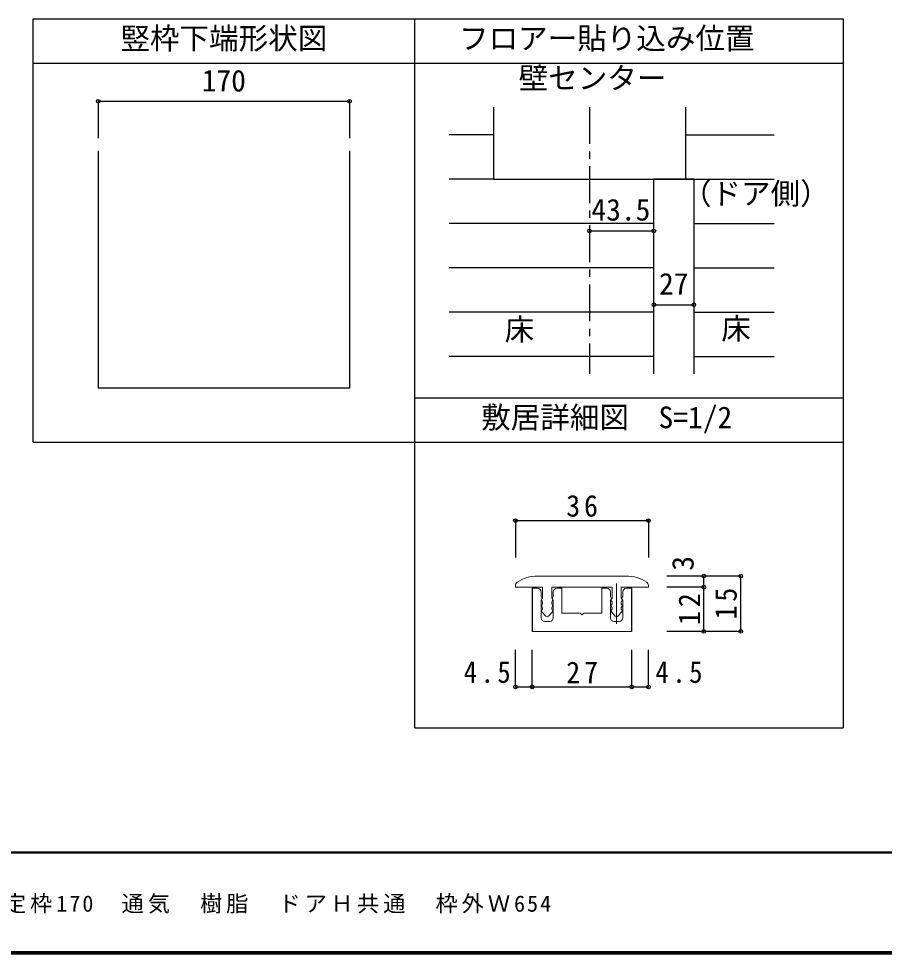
# Model space of a CAD drawing. Units: millimetres at full size, sheet at 1:5, with parts at other scales. Extents: x -973 to 977, y -718 to 696.
# Drawn here: x -589 to -3, y -701 to -68 of the extents above; entities that cross this region are included whole.
import ezdxf
from ezdxf.enums import TextEntityAlignment as Align

# ---------------------------------------------------------------- set-up
doc = ezdxf.new("R2010")
doc.units = ezdxf.units.MM
doc.header["$LTSCALE"] = 5
doc.header["$PDMODE"] = 32
doc.header["$PDSIZE"] = 2.5
doc.linetypes.add('CHAIN1', pattern=[8, 5, -1, 1, -1])
for name, color, linetype in [('0-1_通り芯', 4, 'CHAIN1'), ('0-3_仕上', 7, 'Continuous'), ('0-4_枠', 3, 'Continuous'), ('0-A_文字', 3, 'Continuous'), ('0-B_寸法', 7, 'Continuous'), ('0-D', 4, 'Continuous'), ('1-B_寸法', 7, 'Continuous'), ('F-1_通り芯', 6, 'Continuous'), ('F-A_文字', 7, 'Continuous')]:
    doc.layers.add(name, color=color, linetype=linetype)
doc.layers.add('1-7_金物', color=7, linetype='Continuous', lineweight=18)
doc.styles.add('ＭＳ ゴシック', font='')
doc.styles.get('ＭＳ ゴシック').set_extended_font_data('MS Gothic')

msp = doc.modelspace()

# ---------------------------------------------------------------- linework, layer by layer
at = {"layer": '0-1_通り芯'}
msp.add_line((-202.509, -127.444), (-202.509, -308.089), dxfattribs=at)
at = {"layer": '0-3_仕上'}
for p, q in [((-267.509, -127.444), (-267.509, -176.28)), ((-137.509, -127.444), (-137.509, -176.28)), ((-267.509, -176.28), (-132.009, -176.28))]:
    msp.add_line(p, q, dxfattribs=at)
at = {"layer": '0-4_枠'}
for p, q in [((-534.974, -157.189), (-534.974, -317.723)), ((-364.974, -157.189), (-364.974, -317.723)), ((-159.009, -308.089), (-159.009, -176.28)), ((-132.009, -176.28), (-159.009, -176.28)), ((-132.009, -176.28), (-132.009, -308.089))]:
    msp.add_line(p, q, dxfattribs=at)
at = {"layer": '0-A_文字'}
for p, q in [((-579.102, -354.192), (-579.102, -67.667)), ((-30.847, -67.667), (-30.847, -547.667)), ((-579.102, -97.667), (-320.847, -97.667)), ((-320.847, -97.667), (-30.847, -97.667)), ((-320.847, -324.192), (-30.847, -324.192)), ((-579.102, -354.192), (-320.847, -354.192)), ((-320.847, -354.192), (-30.847, -354.192)), ((-320.847, -547.667), (-30.847, -547.667))]:
    msp.add_line(p, q, dxfattribs=at)
for points in [[(-579.102, -67.667), (-320.847, -67.667), (-30.847, -67.667)], [(-320.847, -547.667), (-320.847, -354.192), (-320.847, -67.667)]]:
    msp.add_lwpolyline(points, dxfattribs=at)
at = {"layer": '0-B_寸法', "color": 4}
for p, q in [((-534.974, -123.517), (-534.974, -148.517)), ((-534.974, -123.517), (-364.974, -123.517)), ((-364.974, -123.517), (-364.974, -148.517)), ((-202.509, -211.28), (-159.009, -211.28)), ((-159.009, -261.28), (-132.009, -261.28))]:
    msp.add_line(p, q, dxfattribs=at)
at = {"layer": '0-B_寸法', "color": 3}
msp.add_line((-364.974, -317.723), (-534.974, -317.723), dxfattribs=at)
at = {"layer": '0-B_寸法'}
for p in [(-534.974, -123.517), (-364.974, -123.517), (-202.509, -211.28), (-159.009, -211.28), (-159.009, -261.28), (-132.009, -261.28)]:
    msp.add_point(p, dxfattribs=at)
at = {"layer": '0-D'}
for p, q in [((-267.509, -146.28), (-297.509, -146.28)), ((-137.509, -146.28), (-77.509, -146.28)), ((-267.509, -176.28), (-297.509, -176.28)), ((-132.009, -176.28), (-77.509, -176.28)), ((-159.009, -206.28), (-297.509, -206.28)), ((-132.009, -206.28), (-77.509, -206.28)), ((-159.009, -236.28), (-297.509, -236.28)), ((-132.009, -236.28), (-77.509, -236.28)), ((-159.009, -266.28), (-297.509, -266.28)), ((-132.009, -266.28), (-77.509, -266.28)), ((-159.009, -296.28), (-297.509, -296.28)), ((-132.009, -296.28), (-77.509, -296.28))]:
    msp.add_line(p, q, dxfattribs=at)
at = {"layer": '1-7_金物'}
for p, q in [((-237.706, -444.869), (-177.706, -444.869)), ((-252.706, -452.369), (-252.706, -451.161)), ((-252.706, -452.369), (-234.331, -452.369)), ((-241.456, -453.119), (-241.456, -482.369)), ((-237.831, -453.119), (-241.456, -453.119)), ((-241.206, -453.119), (-241.206, -482.369)), ((-235.331, -458.744), (-235.331, -455.619)), ((-234.331, -459.869), (-234.331, -452.369)), ((-228.081, -452.369), (-187.331, -452.369)), ((-228.081, -459.869), (-228.081, -452.369)), ((-227.081, -458.744), (-227.081, -455.619)), ((-224.581, -453.119), (-221.206, -453.119)), ((-221.206, -453.119), (-221.206, -469.869)), ((-194.206, -453.119), (-194.206, -469.869)), ((-190.831, -453.119), (-194.206, -453.119)), ((-188.331, -458.744), (-188.331, -455.619)), ((-187.331, -459.869), (-187.331, -452.369)), ((-181.081, -452.369), (-162.706, -452.369)), ((-181.081, -459.869), (-181.081, -452.369)), ((-180.081, -458.744), (-180.081, -455.619)), ((-174.206, -453.119), (-174.206, -482.369)), ((-162.706, -452.369), (-162.706, -451.161)), ((-235.331, -458.744), (-234.813, -459.609)), ((-235.331, -461.244), (-234.813, -460.38)), ((-235.331, -473.119), (-235.331, -461.244)), ((-234.331, -459.869), (-234.85, -460.734)), ((-234.331, -462.369), (-234.85, -461.505)), ((-228.081, -459.869), (-227.563, -460.734)), ((-227.081, -458.744), (-227.6, -459.609)), ((-227.081, -461.244), (-227.6, -460.38)), ((-227.081, -473.119), (-227.081, -461.244)), ((-188.331, -458.744), (-187.813, -459.609)), ((-188.331, -461.244), (-187.813, -460.38)), ((-188.331, -473.119), (-188.331, -461.244)), ((-187.331, -459.869), (-187.85, -460.734)), ((-181.081, -459.869), (-180.563, -460.734)), ((-181.081, -462.369), (-180.563, -461.505)), ((-180.081, -458.744), (-180.6, -459.609)), ((-180.081, -461.244), (-180.6, -460.38)), ((-180.081, -473.119), (-180.081, -461.244)), ((-234.331, -463.619), (-234.85, -464.484)), ((-234.331, -466.119), (-234.85, -465.255)), ((-234.331, -467.369), (-234.85, -468.234)), ((-234.331, -463.619), (-234.331, -462.369)), ((-234.331, -466.119), (-234.331, -467.369)), ((-228.081, -463.619), (-227.563, -464.484)), ((-228.081, -466.119), (-227.563, -465.255)), ((-228.081, -467.369), (-228.081, -466.119)), ((-228.081, -467.369), (-227.563, -468.234)), ((-187.331, -463.619), (-187.85, -464.484)), ((-187.331, -466.119), (-187.85, -465.255)), ((-187.331, -467.369), (-187.85, -468.234)), ((-187.331, -467.369), (-187.331, -466.119)), ((-181.081, -463.619), (-181.081, -462.369)), ((-181.081, -463.619), (-180.563, -464.484)), ((-181.081, -466.119), (-180.563, -465.255)), ((-181.081, -466.119), (-181.081, -467.369)), ((-181.081, -467.369), (-180.563, -468.234)), ((-232.123, -471.969), (-234.756, -469.129)), ((-230.29, -471.969), (-227.656, -469.129)), ((-208.956, -469.869), (-221.206, -469.869)), ((-207.706, -471.119), (-208.956, -469.869)), ((-207.706, -471.119), (-206.456, -469.869)), ((-194.206, -469.869), (-206.456, -469.869)), ((-185.123, -471.969), (-187.756, -469.129)), ((-183.29, -471.969), (-180.656, -469.129)), ((-229.581, -475.619), (-232.831, -475.619)), ((-185.831, -475.619), (-182.581, -475.619))]:
    msp.add_line(p, q, dxfattribs=at)
at = {"layer": '1-7_金物', "color": 4}
msp.add_line((-184.206, -449.869), (-184.206, -477.222), dxfattribs=at)
at = {"layer": '1-7_金物'}
for points in [[(-177.581, -453.119), (-173.956, -453.119), (-173.956, -482.369), (-241.456, -482.369)], [(-228.081, -463.619), (-228.081, -462.369), (-227.563, -461.505)], [(-187.331, -463.619), (-187.331, -462.369), (-187.85, -461.505)]]:
    msp.add_lwpolyline(points, dxfattribs=at)
for centre, radius, start, end in [((-250.206, -451.161), 2.5, 123.74899, 180), ((-237.706, -469.869), 25, 90, 123.74899), ((-177.706, -469.869), 25, 56.25101, 90), ((-165.206, -451.161), 2.5, 0, 56.25101), ((-237.831, -455.619), 2.5, 0, 90), ((-224.581, -455.619), 2.5, 90, 180), ((-190.831, -455.619), 2.5, 0, 90), ((-177.581, -455.619), 2.5, 90, 180), ((-234.206, -461.119), 0.75, 149.05365, 210.94635), ((-235.456, -459.994), 0.75, 329.05368, 30.94635), ((-226.956, -459.994), 0.75, 149.05365, 210.94632), ((-228.206, -461.119), 0.75, 329.05365, 30.94632), ((-187.206, -461.119), 0.75, 149.05366, 210.94634), ((-188.456, -459.994), 0.75, 329.05368, 30.94635), ((-179.956, -459.994), 0.75, 149.05365, 210.94632), ((-181.206, -461.119), 0.75, 329.05365, 30.94635), ((-234.206, -464.869), 0.75, 149.05365, 210.94635), ((-234.206, -468.619), 0.75, 149.05362, 222.83826), ((-228.206, -468.619), 0.75, 317.16174, 30.94632), ((-228.206, -464.869), 0.75, 329.05365, 30.94632), ((-187.206, -464.869), 0.75, 149.05366, 210.94634), ((-187.206, -468.619), 0.75, 149.0537, 222.83827), ((-181.206, -468.619), 0.75, 317.16174, 30.94638), ((-181.206, -464.869), 0.75, 329.05365, 30.94635), ((-232.831, -473.119), 2.5, 180, 270), ((-231.206, -471.119), 1.25, 222.83826, 317.16174), ((-229.581, -473.119), 2.5, 270, 0), ((-185.831, -473.119), 2.5, 180, 270), ((-184.206, -471.119), 1.25, 222.83827, 317.16174), ((-182.581, -473.119), 2.5, 270, 0)]:
    msp.add_arc(centre, radius, start, end, dxfattribs=at)
at = {"layer": '1-B_寸法', "color": 4}
for p, q in [((-252.706, -407.369), (-162.706, -407.369)), ((-252.706, -407.369), (-252.706, -432.369)), ((-162.706, -407.369), (-162.706, -432.369)), ((-100.206, -444.869), (-150.206, -444.869)), ((-125.206, -452.369), (-125.206, -444.869)), ((-100.206, -482.369), (-100.206, -444.869)), ((-125.206, -452.369), (-150.206, -452.369)), ((-125.206, -482.369), (-125.206, -452.369)), ((-100.206, -482.369), (-150.206, -482.369)), ((-252.706, -519.869), (-252.706, -494.869)), ((-241.456, -519.869), (-241.456, -494.869)), ((-173.956, -519.869), (-173.956, -494.869)), ((-162.706, -519.869), (-162.706, -494.869)), ((-252.706, -519.869), (-241.456, -519.869)), ((-241.456, -519.869), (-173.956, -519.869)), ((-173.956, -519.869), (-162.706, -519.869))]:
    msp.add_line(p, q, dxfattribs=at)
at = {"layer": '1-B_寸法'}
for p in [(-252.706, -407.369), (-162.706, -407.369), (-125.206, -444.869), (-100.206, -444.869), (-125.206, -452.369), (-125.206, -482.369), (-100.206, -482.369), (-252.706, -519.869), (-241.456, -519.869), (-173.956, -519.869), (-162.706, -519.869)]:
    msp.add_point(p, dxfattribs=at)
at = {"layer": 'F-1_通り芯'}
for p, q in [((976.653, -631.667), (-973.347, -631.667)), ((976.653, -632.5), (-973.347, -632.5)), ((976.653, -699.167), (-973.347, -699.167)), ((976.653, -700), (-973.347, -700)), ((976.653, -700.833), (-973.347, -700.833))]:
    msp.add_line(p, q, dxfattribs=at)

# ---------------------------------------------------------------- texts
at = {"layer": '0-A_文字', "color": 7, "style": 'ＭＳ ゴシック'}
for s, p in [('竪枠下端形状図', (-519.974, -92.667)), ('フロアー貼り込み位置', (-290.847, -92.667)), ('壁センター', (-250.51, -119.556)), ('（ドア側）', (-140.018, -197.678)), ('床', (-260.009, -289.716)), ('床', (-113.397, -289.126)), ('敷居詳細図\u3000S=1/2', (-275.847, -349.192))]:
    msp.add_text(s, height=14.66, dxfattribs=at).set_placement(p, align=Align.BOTTOM_LEFT)
at = {"layer": '0-B_寸法', "style": 'ＭＳ ゴシック'}
for s, p in [('170', (-464.974, -121.302)), ('43.5', (-201.259, -208.646)), ('27', (-155.509, -258.78))]:
    msp.add_text(s, height=14.66, dxfattribs=at).set_placement(p, align=Align.BOTTOM_LEFT)
at = {"layer": '1-B_寸法', "style": 'ＭＳ ゴシック'}
msp.add_text('3', height=14.66, rotation=90, dxfattribs=at).set_placement((-127.706, -441.237), align=Align.BOTTOM_LEFT)
at = {"layer": '1-B_寸法', "char_height": 14.66, "attachment_point": 7, "style": 'ＭＳ ゴシック'}
for s, insert in [('\\T1.27;\\W0.95;36', (-218.331, -404.869)), ('\\T1.27;\\W0.9;4.5', (-287.689, -517.369)), ('\\T1.27;\\W0.95;27', (-218.331, -517.369)), ('\\T1.27;\\W0.9;4.5', (-157.885, -517.369))]:
    msp.add_mtext(s, dxfattribs=dict(at, insert=insert))
at = {"layer": '1-B_寸法', "char_height": 14.66, "attachment_point": 7, "rotation": 90, "style": 'ＭＳ ゴシック'}
for s, insert in [('\\T1.27;\\W0.95;15', (-102.706, -474.244)), ('\\T1.27;\\W0.95;12', (-127.706, -477.994))]:
    msp.add_mtext(s, dxfattribs=dict(at, insert=insert))
at = {"layer": 'F-A_文字', "insert": (-846.68, -673.333), "char_height": 11, "attachment_point": 7, "style": 'ＭＳ ゴシック'}
msp.add_mtext('\\T1.18;ソフトアート\u3000トイレドア\u3000固定枠170\u3000通気\u3000樹脂\u3000ドアＨ共通\u3000枠外Ｗ654', dxfattribs=at)

doc.saveas('drawing.dxf')
